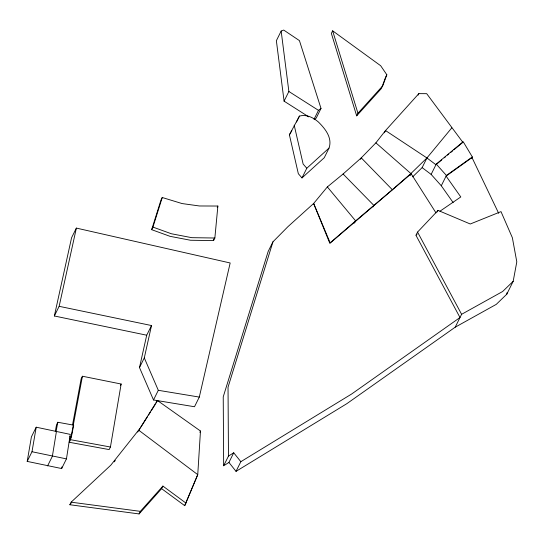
<?xml version="1.0" encoding="UTF-8"?>
<svg xmlns="http://www.w3.org/2000/svg" width="544" height="544" viewBox="0 0 544 544"><rect width="100%" height="100%" fill="white"/><g stroke="black" fill="none" stroke-linecap="round" stroke-linejoin="round"><path stroke-width="0.82" d="M137.666 432.058L157.413 400.486L200.471 431.011L197.751 474.647L184.708 505.675L161.616 488.662L162.901 486.084L185.987 503.098M213.581 240.591L214.86 238.014L217.872 206.04L199.424 205.972L182.09 203.565L162.248 197.513L160.97 200.09L151.66 229.67L170.041 236.327L190.502 240.251L213.581 240.591L213.744 238.904M329.045 148.07C332.554 137.809 325.264 128.819 318.424 122.026C313.215 117.49 306.476 114.138 299.452 116.076L289.401 134.844L298.336 173.726L301.995 177.922L324.251 157.733L329.045 148.07L306.789 168.252L301.995 177.922M61.656 468.547L66.45 458.884L70.292 434.398L36.21 427.196L31.416 436.859L27.2 461.4L61.656 468.547L61.907 466.915M56.46 431.249L52.374 456.26L47.58 465.922M70.217 437.26L69.278 442.272L109.147 449.589L110.432 447.012L121.142 384.023L82.43 376.23L81.151 378.808L72.563 424.735M27.2 461.4L31.994 451.738L36.21 427.196M55.298 431.44L56.522 424.837L57.8 422.26L73.705 425.163L71.42 436.716L69.761 436.41M56.114 431.344L57.8 422.26M236.035 471.356L240.836 461.693L233.73 452.778L228.936 462.441L236.035 471.356L346.8 403.696L455.199 327.196L496.257 304.375L506.777 294.209L507.083 292.584M506.777 294.209L513.176 281.323L516.8 261.854L512.373 237.735L501.004 211.623L470.268 223.999L438.049 210.392L417.561 232.077L416.058 235.11M69.278 442.272L70.564 439.695L82.43 376.23M54.352 315.982L71.57 237.762L76.364 228.092L230.166 262.976L199.301 397.079L194.5 406.742L153.51 399.969L139.495 367.56L146.71 335.206L151.511 325.543L59.146 306.32L54.352 315.982L146.71 335.206M59.146 306.32L76.364 228.092M139.495 367.56L144.296 357.898L151.511 325.543M453.893 149.804L462.869 142.338L426.7 93.677L418.846 93.636L385.526 130.553L375.884 142.848L361.257 157.869L343.094 173.998L327.352 186.918L313.643 203.47L287.953 226.651L272.952 241.822L228.031 387.199L228.466 456.096L223.666 465.759L228.936 462.441M151.66 229.67L152.946 227.093L162.248 197.513M385.261 78.132L381.48 88.386L356.667 115.845L331.364 33.395L332.642 30.818L380.671 65.729L386.825 74.766L382.758 85.809L357.945 113.268L356.667 115.845M184.708 505.675L197.751 474.647L138.625 430.127L110.786 465.195L71.128 502.173L69.85 504.75L139.08 513.93L161.616 488.662M70.142 439.294L71.101 437.362M314.31 119.53L316.207 118.096L321.008 108.433L299.431 40.61L283.716 30.07L281.16 31.049L276.366 40.712L284.077 101.15L308.74 116.865M120.503 385.315L121.142 384.023M217.233 207.325L217.872 206.04M284.077 101.15L288.871 91.487L281.16 31.049M153.51 399.969L158.304 390.306L144.296 357.898M156.135 403.063L157.413 400.486M296.5 122.019L299.452 116.076M314.044 119.265L318.471 110.344L321.008 108.433M272.952 241.822L268.158 251.491L223.23 396.862L223.666 465.759M139.08 513.93L140.359 511.353L162.901 486.084M199.832 432.296L200.471 431.011M385.546 77.343L386.825 74.766M360.522 159.358L361.257 157.869L392.34 189.727L410.883 173.55L426.938 157.964L451.792 127.86M384.418 132.784L385.526 130.553L426.938 157.964L435.941 164.737L441.708 159.936M354.518 223.101L355.626 220.871L392.34 189.727M418.112 95.118L418.846 93.636M373.109 206.863L373.844 205.38L343.094 173.998M410.142 175.039L410.883 173.55L375.884 142.848M410.407 175.25L411.148 173.76L436.002 212.901M412.624 176.861L422.144 167.627L426.938 157.964M453.145 202.586L441.286 185.762L431.14 174.4L436.261 164.091L463.189 141.692L472.328 156.951L471.594 158.42M441.286 185.762L446.406 175.454L472.328 156.951M437.301 211.908L438.049 210.392M455.199 327.196L461.598 314.31L502.656 291.496L513.176 281.323M289.401 134.844L291.829 130.642M138.693 430.583L140.032 428.468M140.923 427.054L147.635 416.473M148.532 415.058L150.321 412.236M151.212 410.829L155.237 404.478M114.233 461.815L115.287 460.496M417.105 234.097L415.963 235.3L460 317.533L351.601 394.033L240.836 461.693M69.85 504.75L71.087 503.594M411.148 173.76L329.841 243.358L313.643 203.47L330.154 242.842L355.626 220.871L327.352 186.918M444.271 157.801L445.556 156.74M447.481 155.135L448.766 154.068M450.684 152.47L452.608 150.872M439.926 211.235L460.788 196.955L446.087 176.1L472.008 157.59L498.678 213.316M228.466 456.096L233.73 452.778M214.86 238.014L191.78 237.674L171.326 233.75L152.946 227.093M71.128 502.173L140.359 511.353M158.304 390.306L199.301 397.079M70.564 439.695L110.432 447.012M66.45 458.884L31.994 451.738M288.871 91.487L318.471 110.344M422.144 167.627L431.14 174.4M436.261 164.091L446.406 175.454M306.789 168.252L303.13 164.057L294.195 125.181M417.561 232.077L461.598 314.31M332.642 30.818L357.945 113.268"/></g></svg>
